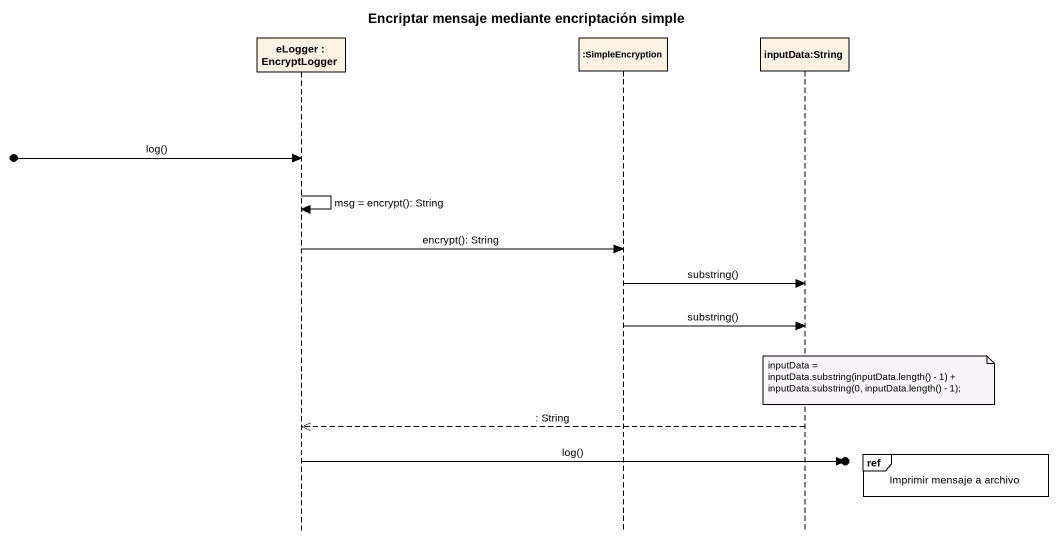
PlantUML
@startuml
title Encriptar mensaje mediante encriptación simple
hide footbox
participant "eLogger : EncryptLogger" as eLogger
participant ":SimpleEncryption" as SimpleEncryption
participant "inputData:String" as inputData_String

[o-> eLogger : log()
eLogger -> eLogger : msg = encrypt(): String
eLogger -> SimpleEncryption : encrypt(): String
SimpleEncryption -> inputData_String : substring()
SimpleEncryption -> inputData_String : substring()
note over inputData_String
  inputData = inputData.substring(inputData.length() - 1) +
  inputData.substring(0, inputData.length() - 1);
end note
inputData_String -->> eLogger : : String
ref over inputData_String : Imprimir mensaje a archivo
eLogger ->o] : log()
@enduml
